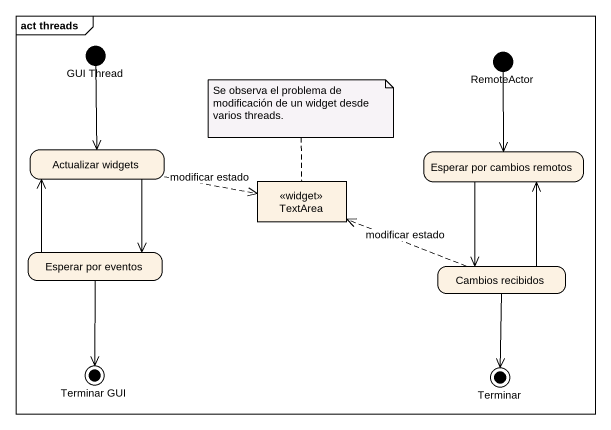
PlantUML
@startuml
mainframe act threads
hide empty description
state "GUI Thread" as GUI_Thread <<start>>
state RemoteActor <<start>>
state "Actualizar widgets" as Actualizar_widgets
state "Esperar por cambios remotos" as Esperar_por_cambios_remotos
state TextArea <<widget>>
state "Esperar por eventos" as Esperar_por_eventos
state "Cambios recibidos" as Cambios_recibidos
state "Terminar GUI" as Terminar_GUI <<end>>
state Terminar <<end>>
GUI_Thread --> Actualizar_widgets
RemoteActor --> Esperar_por_cambios_remotos
Actualizar_widgets -right[dashed]-> TextArea : modificar estado
Actualizar_widgets --> Esperar_por_eventos
Esperar_por_cambios_remotos --> Cambios_recibidos
Esperar_por_eventos -up-> Actualizar_widgets
Esperar_por_eventos --> Terminar_GUI
Cambios_recibidos -up-> Esperar_por_cambios_remotos
Cambios_recibidos -left[dashed]-> TextArea : modificar estado
Cambios_recibidos --> Terminar
note top of TextArea : Se observa el problema de modificación de un widget desde varios threads.
@enduml
